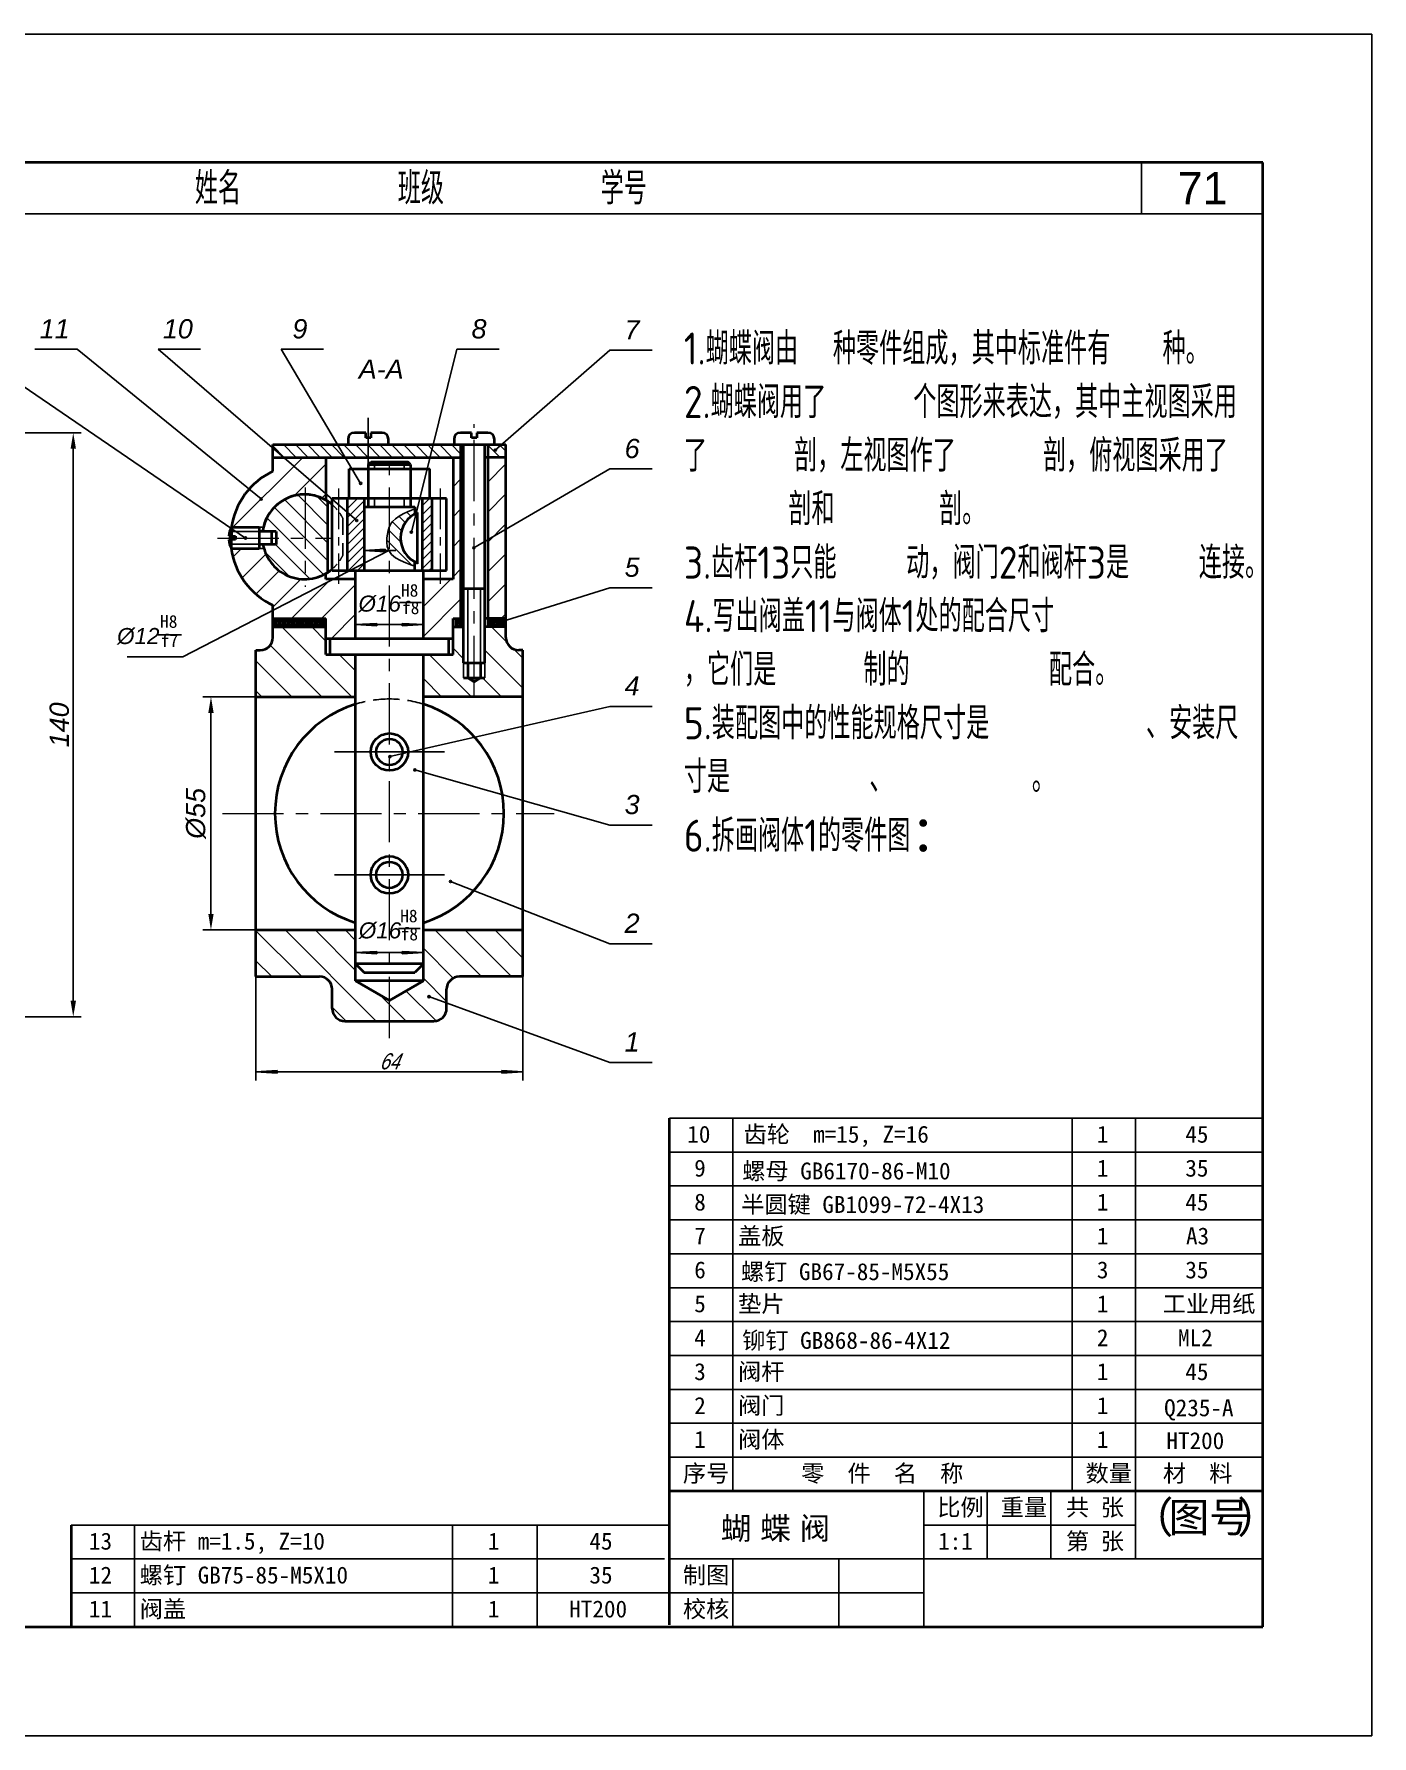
# Model space of a CAD drawing. Header units: millimetres. Extents: x 645 to 2308, y 762 to 2069.
# Drawn here: x 1245.4 to 1453.7, y 1136 to 1401 of the extents above; entities that cross this region are included whole.
import ezdxf
from ezdxf.enums import TextEntityAlignment as Align

# ---------------------------------------------------------------- set-up
doc = ezdxf.new("R2010")
doc.units = ezdxf.units.MM
doc.linetypes.add('CENTER', pattern=[50.8, 31.75, -6.35, 6.35, -6.35])
doc.linetypes.add('DASHED', pattern=[19.05, 12.7, -6.35])
for name, color, linetype, lineweight in [('04', 7, 'DASHED', 25), ('1', 7, 'Continuous', 40), ('点化线', 7, 'CENTER', 15), ('粗实线', 7, 'Continuous', 40)]:
    doc.layers.add(name, color=color, linetype=linetype, lineweight=lineweight)
for name, color, linetype in [('10', 56, 'Continuous'), ('2', 7, 'Continuous'), ('3', 8, 'Continuous'), ('8', 5, 'Continuous'), ('ST尺寸', 7, 'Continuous'), ('尺寸标注', 250, 'Continuous'), ('文字', 7, 'Continuous'), ('答案细实线', 7, 'Continuous'), ('细实线', 7, 'Continuous')]:
    doc.layers.add(name, color=color, linetype=linetype)
doc.styles.add('DIM', font='ariali.ttf')
doc.styles.add('style1', font='', dxfattribs={"width": 0.7, "oblique": 15, "height": 3.5})
doc.styles.add('汉字', font='gbenor.shx', dxfattribs={"bigfont": 'gbcbig.shx'})
doc.styles.get('style1').set_extended_font_data('FangSong_GB2312')
doc.dimstyles.new('ISO-25', dxfattribs={"dimtxt": 3, "dimasz": 2.5, "dimexe": 1.25, "dimexo": 0, "dimtad": 1, "dimdec": 0, "dimdsep": 46, "dimtxsty": '汉字', "dimcen": 2.5, "dimadec": 0, "dimazin": 0, "dimtfac": 1, "dimtdec": 0, "dimtmove": 0, "dimatfit": 3, "dimfxl": 0, "dimarcsym": 0})

# ---------------------------------------------------------------- blocks, each defined once
blk = doc.blocks.new('*D399')
at = {"layer": 'Defpoints', "color": 0, "transparency": 16777216}
for p in [(1184.38, 1338.89), (1176.62, 1247.94), (1251.5, 1247.94)]:
    blk.add_point(p, dxfattribs=at)
at = {"layer": '尺寸标注', "color": 0, "lineweight": -2, "transparency": 16777216}
for p, q in [((1184.38, 1338.89), (1252.75, 1338.89)), ((1251.5, 1336.39), (1251.5, 1250.44)), ((1176.62, 1247.94), (1252.75, 1247.94))]:
    blk.add_line(p, q, dxfattribs=at)
at = {"layer": '尺寸标注', "color": 0, "transparency": 16777216}
for points in [[(1251.08, 1336.39), (1251.92, 1336.39), (1251.5, 1338.89)], [(1251.08, 1250.44), (1251.92, 1250.44), (1251.5, 1247.94)]]:
    blk.add_solid(points, dxfattribs=at)
at = {"layer": '尺寸标注', "color": 0, "transparency": 16777216, "insert": (1249.34, 1293.41), "char_height": 3, "attachment_point": 5, "rotation": 90, "style": 'DIM'}
blk.add_mtext('140', dxfattribs=at)
blk = doc.blocks.new('*D401')
at = {"layer": 'Defpoints', "color": 0, "transparency": 16777216}
for p in [(1279.94, 1297.77), (1272.94, 1261.47), (1279.94, 1261.47)]:
    blk.add_point(p, dxfattribs=at)
at = {"layer": '尺寸标注', "color": 0, "lineweight": -2, "transparency": 16777216}
for p, q in [((1279.94, 1297.77), (1271.69, 1297.77)), ((1272.94, 1295.27), (1272.94, 1263.97)), ((1279.94, 1261.47), (1271.69, 1261.47))]:
    blk.add_line(p, q, dxfattribs=at)
at = {"layer": '尺寸标注', "color": 0, "transparency": 16777216}
for points in [[(1272.53, 1295.27), (1273.36, 1295.27), (1272.94, 1297.77)], [(1272.53, 1263.97), (1273.36, 1263.97), (1272.94, 1261.47)]]:
    blk.add_solid(points, dxfattribs=at)
at = {"layer": '尺寸标注', "color": 0, "transparency": 16777216, "insert": (1270.61, 1279.62), "char_height": 3, "attachment_point": 5, "rotation": 90, "style": 'DIM'}
blk.add_mtext('%%C55', dxfattribs=at)

msp = doc.modelspace()

# ---------------------------------------------------------------- linework, layer by layer
at = {"color": 7}
for p, q in [((1297.4333, 1341.2092), (1297.4333, 1333.938)), ((1292.1533, 1289.19), (1309.3133, 1289.19)), ((1292.1533, 1270.05), (1309.3133, 1270.05))]:
    msp.add_line(p, q, dxfattribs=at)
at = {"layer": '04', "color": 7, "ltscale": 0.2}
msp.add_line((1293.4962, 1325.5148), (1293.4962, 1319.8565, 4.1469), dxfattribs=at)
for centre, radius, start, end in [((1287.5333, 1322.6857), 6.6, 39.791316, 49.458398), ((1287.5333, 1322.6857), 6.6, 25.382224, 34.406585), ((1287.5333, 1322.6857), 6.6, 325.754451, 334.617776), ((1287.5333, 1322.6857), 6.6, 312.590855, 319.934836), ((1300.7333, 1279.62), 17.82, 90, 107.235285), ((1300.7333, 1279.62), 17.82, 72.764715, 90)]:
    msp.add_arc(centre, radius, start, end, dxfattribs=at)
at = {"layer": '1', "color": 7}
for p, q in [((1297.0373, 1338.888), (1295.2883, 1338.888)), ((1297.0373, 1338.096), (1297.0373, 1338.888)), ((1299.5783, 1338.888), (1297.8293, 1338.888, 4.1469)), ((1297.8293, 1338.888), (1297.8293, 1338.096)), ((1313.5373, 1338.888), (1311.7883, 1338.888)), ((1313.5373, 1338.096), (1313.5373, 1338.888)), ((1316.0783, 1338.888), (1314.3293, 1338.888, 4.1469)), ((1314.3293, 1338.888), (1314.3293, 1338.096)), ((1282.5833, 1332.9009), (1282.5833, 1337.04)), ((1282.5833, 1337.04), (1310.7983, 1337.04)), ((1294.2983, 1337.898), (1294.2983, 1337.04, 4.1469)), ((1297.8293, 1338.096), (1297.0373, 1338.096)), ((1300.5683, 1337.04), (1300.5683, 1337.898)), ((1310.7983, 1337.898), (1310.7983, 1337.04, 4.1469)), ((1310.7983, 1337.04), (1317.0683, 1337.04)), ((1311.8213, 1337.04), (1311.8213, 1308.66)), ((1312.1513, 1337.04), (1315.7153, 1337.04)), ((1312.2833, 1303.05), (1312.2833, 1337.04)), ((1314.3293, 1338.096), (1313.5373, 1338.096)), ((1315.5833, 1303.05), (1315.5833, 1337.04)), ((1316.0453, 1337.04), (1316.0453, 1308.66)), ((1317.0683, 1337.04), (1317.0683, 1337.898)), ((1317.0683, 1337.04), (1318.8833, 1337.04)), ((1318.8833, 1307.01), (1318.8833, 1337.04)), ((1282.5833, 1335.06), (1312.2833, 1335.06, 4.1469)), ((1290.8333, 1335.06), (1290.8333, 1328.4014)), ((1294.4633, 1333.278), (1307.0033, 1333.278, 4.1469)), ((1294.4633, 1328.658), (1294.4633, 1333.278)), ((1297.4333, 1333.938), (1297.8794, 1334.3841)), ((1297.4333, 1333.938), (1297.4333, 1327.338)), ((1297.4333, 1333.938), (1304.0333, 1333.938)), ((1297.8794, 1334.3841), (1303.5872, 1334.3841)), ((1304.0333, 1333.938), (1303.5872, 1334.3841)), ((1304.0333, 1333.938), (1304.0333, 1327.338)), ((1307.0033, 1328.658), (1307.0033, 1333.278)), ((1310.6333, 1335.06), (1310.6333, 1316.118)), ((1318.8833, 1335.06), (1315.5833, 1335.06)), ((1291.1633, 1317.1736), (1291.1633, 1328.1977, 4.1469)), ((1291.8233, 1317.438), (1291.8233, 1328.658)), ((1309.6433, 1328.658), (1291.8233, 1328.658)), ((1294.1333, 1328.658), (1294.1333, 1317.438)), ((1296.7733, 1328.658), (1296.7733, 1317.438)), ((1305.8573, 1322.52), (1305.8573, 1328.658)), ((1307.3333, 1328.658), (1307.3333, 1317.438)), ((1309.6433, 1317.438), (1309.6433, 1328.658)), ((1296.7733, 1327.338), (1304.6933, 1327.338)), ((1304.6933, 1327.338), (1304.6933, 1326.2532)), ((1305.1142, 1318.4751), (1305.1142, 1326.4507, 4.1469)), ((1275.7098, 1322.784), (1276.7751, 1322.784)), ((1276.1414, 1324.17), (1276.1414, 1322.784)), ((1276.1414, 1324.17), (1280.4375, 1324.17)), ((1276.7751, 1322.784), (1276.7751, 1322.256)), ((1280.4375, 1324.17), (1280.4375, 1320.87)), ((1283.0803, 1323.5378), (1280.4375, 1323.5378)), ((1282.3543, 1323.5378), (1282.3543, 1321.5022, 4.1469)), ((1283.0803, 1323.5378), (1283.0803, 1321.5022)), ((1305.8573, 1317.438), (1305.8573, 1322.52)), ((1276.7751, 1322.256), (1275.7098, 1322.256)), ((1276.1414, 1320.87), (1276.1414, 1322.256)), ((1276.1414, 1320.87), (1280.4375, 1320.87)), ((1283.0824, 1321.5022), (1280.4375, 1321.5022)), ((1291.8233, 1317.438), (1309.6433, 1317.438, 4.1469)), ((1295.4533, 1306.878), (1295.4533, 1317.438)), ((1304.6933, 1317.438), (1304.6933, 1318.7867)), ((1306.0133, 1306.878), (1306.0133, 1317.438)), ((1290.8333, 1316.118), (1290.8333, 1316.9699)), ((1295.4533, 1316.118), (1290.8333, 1316.118)), ((1310.6333, 1316.118), (1306.0133, 1316.118)), ((1315.5833, 1314.6), (1312.2833, 1314.6)), ((1282.5833, 1307.01), (1282.5833, 1312.0299)), ((1282.5833, 1309.98), (1290.8333, 1309.98)), ((1290.3744, 1309.98), (1290.3744, 1308.66)), ((1290.8333, 1304.37), (1290.8333, 1309.98)), ((1310.6333, 1304.37), (1310.6333, 1309.98)), ((1310.6333, 1309.98), (1312.2833, 1309.98)), ((1311.0922, 1309.98), (1311.0922, 1308.66)), ((1318.8833, 1309.98), (1315.5833, 1309.98)), ((1282.5833, 1308.66), (1290.8333, 1308.66)), ((1290.8333, 1306.878), (1310.6333, 1306.878)), ((1291.4933, 1304.37), (1291.4933, 1306.878)), ((1309.9733, 1304.37), (1309.9733, 1306.878)), ((1310.6333, 1308.66), (1312.2833, 1308.66)), ((1318.8833, 1308.66), (1315.5833, 1308.66)), ((1279.9433, 1254.21), (1279.9433, 1305.03, 4.1469)), ((1279.9433, 1305.03), (1280.6033, 1305.03)), ((1290.8333, 1304.37), (1310.6333, 1304.37, 4.1469)), ((1295.4533, 1253.55), (1295.4533, 1304.37)), ((1306.0133, 1253.55), (1306.0133, 1304.37)), ((1321.5233, 1305.03), (1320.8633, 1305.03, 4.1469)), ((1321.5233, 1254.21), (1321.5233, 1305.03)), ((1312.2833, 1303.05), (1315.5833, 1303.05)), ((1312.9472, 1303.05), (1312.9472, 1300.74)), ((1314.9194, 1303.05), (1314.9194, 1300.74)), ((1312.2833, 1300.74), (1315.5833, 1300.74)), ((1312.9472, 1300.74), (1313.937, 1300.0901)), ((1314.9194, 1300.74), (1313.9335, 1300.0923)), ((1279.9433, 1297.77), (1295.4533, 1297.77)), ((1321.5233, 1297.77), (1306.0133, 1297.77)), ((1279.9433, 1261.47), (1295.4533, 1261.47)), ((1306.0133, 1261.47), (1321.5233, 1261.47)), ((1295.4533, 1256.19), (1296.7733, 1254.87)), ((1306.0133, 1256.19), (1295.4533, 1256.19)), ((1306.0133, 1256.19), (1304.6933, 1254.87)), ((1279.9433, 1254.21), (1289.8433, 1254.21)), ((1306.0133, 1253.55), (1295.4533, 1253.55, 4.1469)), ((1295.4533, 1253.55), (1300.7333, 1250.5016)), ((1296.7733, 1254.87), (1304.6933, 1254.87)), ((1300.7333, 1250.5016), (1306.0133, 1253.55)), ((1321.5233, 1254.21), (1311.6233, 1254.21, 4.1469)), ((1291.8233, 1249.26), (1291.8233, 1252.23)), ((1309.6433, 1249.26), (1309.6433, 1252.23)), ((1293.8033, 1247.28), (1307.6633, 1247.28, 4.1469)), ((1344.3274, 1153.2816), (1344.3274, 1232.1752)), ((1436.7274, 1174.0952), (1344.3274, 1174.0952)), ((1251.1567, 1168.8179), (1251.1567, 1152.9752)), ((1146.3274, 1152.9752), (1436.7274, 1152.9752))]:
    msp.add_line(p, q, dxfattribs=at)
for centre, radius in [((1300.7333, 1289.19), 2.904), ((1300.7333, 1289.19), 2.046), ((1300.7333, 1270.05), 2.904), ((1300.7333, 1270.05), 2.046)]:
    msp.add_circle(centre, radius, dxfattribs=at)
for centre, radius, start, end in [((1295.2883, 1337.898), 0.99, 90, 180), ((1299.5783, 1337.898), 0.99, 0, 90), ((1311.7883, 1337.898), 0.99, 90, 180), ((1316.0783, 1337.898), 0.99, 0, 90), ((1287.5333, 1322.4654), 11.55, 115.376934, 171.895654), ((1287.5333, 1322.6857), 6.6, 49.458398, 172.58173), ((1287.5333, 1322.6857), 6.6, 56.915767, 167.003092), ((1287.5333, 1322.6857), 6.6, 49.458398, 56.915767), ((1306.7014, 1322.52), 4.2391, 111.989188, 248.010812), ((1278.9993, 1322.52), 3.3, 150, 175.411434), ((1278.9993, 1322.52), 3.3, 184.588566, 210), ((1287.5333, 1322.4654), 11.55, 187.371239, 244.623066), ((1287.5333, 1322.6857), 6.6, 190.329854, 310.541602), ((1280.6033, 1307.01), 1.98, 270, 0), ((1320.8633, 1307.01), 1.98, 180, 270), ((1300.7333, 1279.62), 17.82, 107.235285, 252.764715), ((1300.7333, 1279.62), 17.82, 287.235285, 72.764715), ((1289.8433, 1252.23), 1.98, 0, 90), ((1311.6233, 1252.23), 1.98, 90, 180), ((1293.8033, 1249.26), 1.98, 180, 270), ((1307.6633, 1249.26), 1.98, 270, 0)]:
    msp.add_arc(centre, radius, start, end, dxfattribs=at)
at = {"layer": '2', "color": 7}
for p, q in [((1298.4233, 1334.3841), (1298.4233, 1333.278)), ((1303.0433, 1334.3841), (1303.0433, 1333.278)), ((1298.4233, 1328.658), (1298.4233, 1327.338)), ((1303.0433, 1328.658), (1303.0433, 1327.338)), ((1301.2308, 1325.0967), (1300.9093, 1324.6573)), ((1301.6715, 1325.5095), (1301.2308, 1325.0967)), ((1302.2419, 1325.9003), (1301.6715, 1325.5095)), ((1302.8928, 1326.2618), (1302.2419, 1325.9003)), ((1303.5608, 1326.5837), (1302.8928, 1326.2618)), ((1304.1822, 1326.8554), (1303.5608, 1326.5837)), ((1304.6933, 1327.0666), (1304.1822, 1326.8554)), ((1275.8513, 1323.51), (1280.4375, 1323.51)), ((1281.1024, 1324.17), (1280.4375, 1324.17)), ((1300.3283, 1322.4802), (1300.3075, 1321.8289)), ((1300.3336, 1322.52), (1300.3283, 1322.4802)), ((1300.411, 1323.0997), (1300.3336, 1322.52)), ((1300.5244, 1323.6666), (1300.411, 1323.0997)), ((1300.6822, 1324.1832), (1300.5244, 1323.6666)), ((1300.7333, 1324.2899), (1300.6822, 1324.1832)), ((1300.9093, 1324.6573), (1300.7333, 1324.2899)), ((1275.8513, 1321.53), (1280.4375, 1321.53)), ((1280.4375, 1320.87), (1281.188, 1320.87)), ((1300.3075, 1321.8289), (1300.391, 1321.1723)), ((1300.391, 1321.1723), (1300.6215, 1320.5366)), ((1300.6215, 1320.5366), (1300.7333, 1320.3799)), ((1300.7333, 1320.3799), (1301.0413, 1319.9484)), ((1301.0413, 1319.9484), (1301.6708, 1319.4296)), ((1301.6708, 1319.4296), (1302.4414, 1318.9848)), ((1302.4414, 1318.9848), (1303.2625, 1318.614)), ((1303.2625, 1318.614), (1304.0434, 1318.3173)), ((1304.0434, 1318.3173), (1304.6933, 1318.0947)), ((1312.9472, 1314.6), (1312.9472, 1303.05)), ((1314.9194, 1314.6), (1314.9194, 1303.05)), ((1312.2833, 1300.74), (1312.2833, 1303.05)), ((1315.5833, 1300.74), (1315.5833, 1303.05))]:
    msp.add_line(p, q, dxfattribs=at)
at = {"layer": '3', "color": 7}
for p, q in [((1436.7274, 1232.1752), (1344.3274, 1232.1752)), ((1354.2274, 1174.0952), (1354.2274, 1232.1752)), ((1407.0274, 1174.0952), (1407.0274, 1232.1752)), ((1416.9274, 1163.5352), (1416.9274, 1232.1752)), ((1436.7274, 1226.8952), (1344.3274, 1226.8952)), ((1436.7274, 1221.6152), (1344.3274, 1221.6152)), ((1436.7274, 1216.3352), (1344.3274, 1216.3352)), ((1436.7274, 1211.0552), (1344.3274, 1211.0552)), ((1436.7274, 1205.7752), (1344.3274, 1205.7752)), ((1436.7274, 1200.4952), (1344.3274, 1200.4952)), ((1436.7274, 1195.2152), (1344.3274, 1195.2152)), ((1436.7274, 1189.9352), (1344.3274, 1189.9352)), ((1436.7274, 1184.6552), (1344.3274, 1184.6552)), ((1436.7274, 1179.3752), (1344.3274, 1179.3752)), ((1383.9274, 1152.9752), (1383.9274, 1174.0952)), ((1393.8274, 1174.0952), (1393.8274, 1163.5352)), ((1403.7274, 1163.5352), (1403.7274, 1174.0952, 0.66)), ((1344.3274, 1168.8179), (1251.1567, 1168.8179, 0.66)), ((1261.0567, 1168.8179), (1261.0567, 1152.9752)), ((1310.5567, 1168.8179), (1310.5567, 1152.9752)), ((1323.7567, 1168.8179), (1323.7567, 1152.9752)), ((1416.9274, 1168.8152), (1383.9274, 1168.8152)), ((1343.5567, 1163.5379), (1251.1567, 1163.5379)), ((1436.7274, 1163.5352), (1344.3274, 1163.5352, 0.66)), ((1354.2274, 1152.9752), (1354.2274, 1163.5352)), ((1370.7274, 1152.9752), (1370.7274, 1163.5352)), ((1251.1567, 1158.2552), (1383.9274, 1158.2552))]:
    msp.add_line(p, q, dxfattribs=at)
at = {"layer": '8', "color": 7}
for p, q in [((1235.264, 1351.8859), (1278.3217, 1322.5022)), ((1245.5226, 1351.8859), (1252.1226, 1351.8859)), ((1252.1226, 1351.8859), (1280.7528, 1328.5797)), ((1264.7066, 1351.8859), (1271.3066, 1351.8859)), ((1264.7066, 1351.8859), (1295.6428, 1325.2371)), ((1283.8906, 1351.8859), (1290.4906, 1351.8859)), ((1283.8906, 1351.8859), (1296.2506, 1331.0108)), ((1311.2133, 1351.8859), (1304.1514, 1323.4138)), ((1311.2133, 1351.8859), (1317.8133, 1351.8859)), ((1335.048, 1351.7312), (1317.2182, 1336.1767)), ((1335.048, 1351.7312), (1341.648, 1351.7312)), ((1282.5833, 1336.8389), (1284.3622, 1335.06)), ((1284.249, 1337.04), (1286.229, 1335.06)), ((1286.1157, 1337.04), (1288.0957, 1335.06)), ((1287.9825, 1337.04), (1289.9625, 1335.06)), ((1289.8492, 1337.04), (1291.8292, 1335.06)), ((1291.716, 1337.04), (1293.696, 1335.06)), ((1293.5828, 1337.04), (1295.5628, 1335.06)), ((1295.4495, 1337.04), (1297.4295, 1335.06)), ((1297.3163, 1337.04), (1299.2963, 1335.06)), ((1299.1831, 1337.04), (1301.1631, 1335.06)), ((1301.0498, 1337.04), (1303.0298, 1335.06)), ((1302.9166, 1337.04), (1304.8966, 1335.06)), ((1304.7833, 1337.04), (1306.7633, 1335.06)), ((1306.6501, 1337.04), (1307.356, 1336.3341)), ((1307.356, 1336.3341), (1308.6301, 1335.06)), ((1308.5169, 1337.04), (1310.4969, 1335.06)), ((1310.3836, 1337.04), (1311.8213, 1335.6023)), ((1317.9639, 1335.06), (1316.0453, 1336.9786)), ((1318.0171, 1336.8736), (1318.8833, 1336.0074)), ((1276.3348, 1324.17), (1287.2248, 1335.06)), ((1285.9161, 1329.0845), (1290.8333, 1334.0016)), ((1335.048, 1333.2512), (1313.8755, 1320.9828)), ((1316.0972, 1335.06), (1316.0453, 1335.1118)), ((1318.8833, 1334.0502), (1316.0453, 1331.2122)), ((1335.048, 1333.2512), (1341.648, 1333.2512)), ((1310.6333, 1330.4671), (1311.8213, 1331.6551)), ((1291.1633, 1321.7252), (1284.3961, 1328.4924)), ((1291.1633, 1324.5254), (1286.4865, 1329.2021)), ((1291.1633, 1327.3255), (1289.5043, 1328.9845)), ((1290.2149, 1328.7163), (1290.8333, 1329.3347)), ((1294.1333, 1327.0344), (1295.7568, 1328.658)), ((1294.1333, 1328.4345), (1294.3568, 1328.658)), ((1294.1333, 1325.6344), (1296.7733, 1328.2744)), ((1305.8573, 1327.5579), (1306.9574, 1328.658)), ((1318.8833, 1329.3833), (1316.0453, 1326.5453)), ((1281.6371, 1325.6512), (1290.4988, 1316.7894)), ((1291.1633, 1318.9251), (1282.8016, 1327.2868)), ((1294.1333, 1324.2343), (1296.7733, 1326.8743)), ((1294.1333, 1322.8342), (1296.7733, 1325.4742)), ((1301.1907, 1325.042), (1302.6087, 1323.6241)), ((1302.2166, 1325.883), (1303.196, 1324.9036)), ((1303.4405, 1326.5257), (1304.0996, 1325.8667)), ((1305.8573, 1326.1578), (1307.3333, 1327.6338)), ((1305.8573, 1324.7577), (1307.3333, 1326.2337)), ((1310.6333, 1325.8002), (1311.8213, 1326.9882)), ((1294.1333, 1321.4342), (1296.7733, 1324.0742)), ((1294.1333, 1320.0341), (1296.7733, 1322.6741)), ((1300.5653, 1323.8007), (1302.5156, 1321.8504)), ((1305.8573, 1323.3577), (1307.3333, 1324.8337)), ((1305.8573, 1321.9576), (1307.3333, 1323.4336)), ((1318.8833, 1324.7164), (1316.0453, 1321.8784)), ((1300.6215, 1320.5366), (1268.5387, 1304.0183)), ((1276.3624, 1319.5307), (1277.7017, 1320.87)), ((1277.7789, 1316.2804), (1281.5026, 1320.0041)), ((1281.3743, 1320.3137), (1285.1613, 1316.5266)), ((1288.3515, 1316.1366), (1282.9859, 1321.5022)), ((1294.1333, 1318.634), (1296.7733, 1321.274)), ((1294.3373, 1317.438), (1296.7733, 1319.8739)), ((1296.7733, 1317.438), (1296.7733, 1321.8663)), ((1300.0733, 1320.7443), (1296.7733, 1320.5463)), ((1296.7733, 1320.5463), (1301.7233, 1320.5463)), ((1296.7733, 1320.5463), (1300.0733, 1320.3483)), ((1300.0733, 1320.3483), (1300.0733, 1320.7443)), ((1300.3187, 1322.1805), (1304.2541, 1318.2451)), ((1305.8573, 1320.5575), (1307.3333, 1322.0335)), ((1305.8573, 1319.1574), (1307.3333, 1320.6334)), ((1310.6333, 1321.1333), (1311.8213, 1322.3213)), ((1318.8833, 1320.0495), (1316.0453, 1317.2115)), ((1279.9335, 1313.768), (1283.5721, 1317.4066)), ((1295.7374, 1317.438), (1296.7733, 1318.4739)), ((1305.8573, 1317.7574), (1307.3333, 1319.2334)), ((1306.938, 1317.438), (1307.3333, 1317.8333)), ((1310.6333, 1316.4664), (1311.8213, 1317.6544)), ((1282.5833, 1311.7509), (1286.9444, 1316.112)), ((1285.4793, 1309.98), (1291.6173, 1316.118)), ((1290.1462, 1309.98), (1295.4533, 1315.2871)), ((1306.0133, 1311.8464), (1310.2849, 1316.118)), ((1318.8833, 1315.3826), (1316.0453, 1312.5446)), ((1335.048, 1314.7712), (1318.1298, 1309.4354)), ((1335.048, 1314.7712), (1341.648, 1314.7712)), ((1302.2873, 1312.4468), (1305.7285, 1312.4468)), ((1306.0133, 1307.1795), (1311.8213, 1312.9875)), ((1282.9011, 1309.98), (1282.5833, 1309.6622)), ((1283.1811, 1309.98), (1282.5833, 1309.3822)), ((1283.4611, 1309.98), (1282.5833, 1309.1022)), ((1283.7411, 1309.98), (1282.5833, 1308.8222)), ((1283.633, 1308.66), (1282.5833, 1309.7096)), ((1283.3529, 1308.66), (1282.5833, 1309.4296)), ((1283.0729, 1308.66), (1282.5833, 1309.1496)), ((1283.913, 1308.66), (1282.593, 1309.98)), ((1284.0211, 1309.98), (1282.7011, 1308.66)), ((1284.193, 1308.66), (1282.873, 1309.98)), ((1284.3011, 1309.98), (1282.9811, 1308.66)), ((1284.473, 1308.66), (1283.153, 1309.98)), ((1284.5811, 1309.98), (1283.2611, 1308.66)), ((1284.753, 1308.66), (1283.433, 1309.98)), ((1284.8612, 1309.98), (1283.5412, 1308.66)), ((1285.033, 1308.66), (1283.713, 1309.98)), ((1285.1412, 1309.98), (1283.8212, 1308.66)), ((1285.313, 1308.66), (1283.993, 1309.98)), ((1285.4212, 1309.98), (1284.1012, 1308.66)), ((1285.5931, 1308.66), (1284.2731, 1309.98)), ((1285.7012, 1309.98), (1284.3812, 1308.66)), ((1285.8731, 1308.66), (1284.5531, 1309.98)), ((1285.9812, 1309.98), (1284.6612, 1308.66)), ((1286.1531, 1308.66), (1284.8331, 1309.98)), ((1286.2612, 1309.98), (1284.9412, 1308.66)), ((1286.4331, 1308.66), (1285.1131, 1309.98)), ((1286.5412, 1309.98), (1285.2212, 1308.66)), ((1286.7131, 1308.66), (1285.3931, 1309.98)), ((1286.8213, 1309.98), (1285.5013, 1308.66)), ((1286.9931, 1308.66), (1285.6731, 1309.98)), ((1287.1013, 1309.98), (1285.7813, 1308.66)), ((1287.2731, 1308.66), (1285.9531, 1309.98)), ((1287.3813, 1309.98), (1286.0613, 1308.66)), ((1287.5532, 1308.66), (1286.2332, 1309.98)), ((1287.6613, 1309.98), (1286.3413, 1308.66)), ((1287.8332, 1308.66), (1286.5132, 1309.98)), ((1287.9413, 1309.98), (1286.6213, 1308.66)), ((1288.1132, 1308.66), (1286.7932, 1309.98)), ((1288.2213, 1309.98), (1286.9013, 1308.66)), ((1288.3932, 1308.66), (1287.0732, 1309.98)), ((1288.5013, 1309.98), (1287.1813, 1308.66)), ((1288.6732, 1308.66), (1287.3532, 1309.98)), ((1288.7814, 1309.98), (1287.4614, 1308.66)), ((1288.9532, 1308.66), (1287.6332, 1309.98)), ((1289.0614, 1309.98), (1287.7414, 1308.66)), ((1289.2332, 1308.66), (1287.9132, 1309.98)), ((1289.3414, 1309.98), (1288.0214, 1308.66)), ((1289.5133, 1308.66), (1288.1933, 1309.98)), ((1289.6214, 1309.98), (1288.3014, 1308.66)), ((1289.7933, 1308.66), (1288.4733, 1309.98)), ((1289.9014, 1309.98), (1288.5814, 1308.66)), ((1290.0733, 1308.66), (1288.7533, 1309.98)), ((1290.1814, 1309.98), (1288.8614, 1308.66)), ((1290.3533, 1308.66), (1289.0333, 1309.98)), ((1289.1414, 1308.66), (1290.3744, 1309.893)), ((1289.3133, 1309.98), (1290.3744, 1308.9189)), ((1289.4215, 1308.66), (1290.3744, 1309.613)), ((1289.5933, 1309.98), (1290.3744, 1309.1989)), ((1289.7015, 1308.66), (1290.3744, 1309.333)), ((1289.8733, 1309.98), (1290.3744, 1309.4789)), ((1290.1534, 1309.98), (1290.3744, 1309.7589)), ((1291.7111, 1306.878), (1295.4533, 1310.6202)), ((1295.4533, 1308.7034), (1295.4533, 1310.3349)), ((1298.7533, 1309.2129), (1295.4533, 1309.0149)), ((1298.7533, 1308.8169), (1298.7533, 1309.2129)), ((1306.0133, 1309.0149), (1302.7133, 1309.2129)), ((1302.7133, 1309.2129), (1302.7133, 1308.8169)), ((1306.0133, 1308.7034), (1306.0133, 1310.3349)), ((1311.1825, 1309.98), (1311.0922, 1309.8896)), ((1311.4625, 1309.98), (1311.0922, 1309.6096)), ((1311.7425, 1309.98), (1311.0922, 1309.3296)), ((1311.8213, 1309.7787), (1311.0922, 1309.0496)), ((1311.8213, 1309.0331), (1311.0922, 1309.7622)), ((1311.8213, 1309.4987), (1311.0922, 1308.7696)), ((1311.8213, 1308.7531), (1311.0922, 1309.4822)), ((1311.6344, 1308.66), (1311.0922, 1309.2022)), ((1311.1544, 1309.98), (1311.8213, 1309.3131)), ((1311.2626, 1308.66), (1311.8213, 1309.2187)), ((1311.4344, 1309.98), (1311.8213, 1309.5931)), ((1311.7145, 1309.98), (1311.8213, 1309.8731)), ((1316.2228, 1309.98), (1316.0453, 1309.8025)), ((1316.5028, 1309.98), (1316.0453, 1309.5225)), ((1316.7828, 1309.98), (1316.0453, 1309.2425)), ((1317.0628, 1309.98), (1316.0453, 1308.9625)), ((1317.3428, 1309.98), (1316.0453, 1308.6825)), ((1317.2347, 1308.66), (1316.0453, 1309.8494)), ((1316.9547, 1308.66), (1316.0453, 1309.5693)), ((1316.6746, 1308.66), (1316.0453, 1309.2893)), ((1317.5147, 1308.66), (1316.1947, 1309.98)), ((1317.6228, 1309.98), (1316.3028, 1308.66)), ((1317.7947, 1308.66), (1316.4747, 1309.98)), ((1317.9028, 1309.98), (1316.5828, 1308.66)), ((1318.0747, 1308.66), (1316.7547, 1309.98)), ((1318.1829, 1309.98), (1316.8629, 1308.66)), ((1318.3547, 1308.66), (1317.0347, 1309.98)), ((1317.9749, 1309.492), (1317.1429, 1308.66)), ((1318.6347, 1308.66), (1317.3147, 1309.98)), ((1318.2298, 1309.4669), (1317.4229, 1308.66)), ((1318.018, 1309.5567), (1317.5948, 1309.98)), ((1318.6388, 1309.5959), (1317.7029, 1308.66)), ((1318.35, 1309.5048), (1317.8748, 1309.98)), ((1318.0732, 1309.5904), (1317.9749, 1309.492)), ((1318.8833, 1309.5604), (1317.9829, 1308.66)), ((1318.1371, 1309.4377), (1318.018, 1309.5567)), ((1318.4629, 1309.98), (1318.0732, 1309.5904)), ((1318.2512, 1309.3236), (1318.1371, 1309.4377)), ((1318.1476, 1309.98), (1318.8833, 1310.7157)), ((1318.8833, 1309.2515), (1318.1548, 1309.98)), ((1318.2756, 1309.5127), (1318.2298, 1309.4669)), ((1318.8833, 1308.6914), (1318.2512, 1309.3236)), ((1318.8833, 1309.2804), (1318.2629, 1308.66)), ((1318.7429, 1309.98), (1318.2756, 1309.5127)), ((1318.8833, 1308.9715), (1318.35, 1309.5048)), ((1318.8833, 1309.5315), (1318.4348, 1309.98)), ((1318.8833, 1309.8404), (1318.6388, 1309.5959)), ((1318.8833, 1309.8115), (1318.7148, 1309.98)), ((1264.7147, 1307.4154), (1268.3664, 1307.4154)), ((1282.7929, 1308.66), (1282.5833, 1308.8696)), ((1283.9711, 1308.66), (1294.8611, 1297.77)), ((1288.638, 1308.66), (1290.8333, 1306.4647)), ((1289.9815, 1308.66), (1290.3744, 1309.0529)), ((1290.2615, 1308.66), (1290.3744, 1308.7729)), ((1295.4533, 1309.0149), (1306.0133, 1309.0149)), ((1295.4533, 1309.0149), (1298.7533, 1308.8169)), ((1302.7133, 1308.8169), (1306.0133, 1309.0149)), ((1311.3544, 1308.66), (1311.0922, 1308.9222)), ((1311.5426, 1308.66), (1311.8213, 1308.9387)), ((1316.3946, 1308.66), (1316.0453, 1309.0093)), ((1316.1146, 1308.66), (1316.0453, 1308.7293)), ((1316.6394, 1308.66), (1319.025, 1306.2743)), ((1318.8833, 1309.0003), (1318.5429, 1308.66)), ((1318.8833, 1308.7203), (1318.823, 1308.66)), ((1268.5387, 1304.0183), (1259.8944, 1304.0183)), ((1282.1678, 1305.7964), (1290.1942, 1297.77)), ((1292.928, 1304.37), (1295.4533, 1301.8447)), ((1306.9287, 1304.37), (1313.5287, 1297.77)), ((1310.6333, 1305.3323), (1312.2833, 1303.6823)), ((1321.5233, 1299.1092), (1315.5833, 1305.0492)), ((1320.1277, 1305.1717), (1321.5233, 1303.7761)), ((1279.9433, 1303.3539), (1285.5272, 1297.77)), ((1279.9433, 1298.687), (1280.8603, 1297.77)), ((1306.0133, 1300.6185), (1308.8618, 1297.77)), ((1315.2256, 1300.74), (1318.1956, 1297.77)), ((1335.048, 1296.2912), (1300.8088, 1288.4677)), ((1335.048, 1296.2912), (1341.648, 1296.2912)), ((1335.048, 1277.8112), (1304.688, 1286.3912)), ((1335.048, 1277.8112), (1341.648, 1277.8112)), ((1335.048, 1259.3312), (1310.229, 1269.0195)), ((1284.492, 1261.47), (1298.682, 1247.28)), ((1289.1589, 1261.47), (1295.4533, 1255.1756)), ((1293.8258, 1261.47), (1295.4533, 1259.8425)), ((1302.1326, 1261.6791), (1305.5007, 1261.6791)), ((1307.8265, 1261.47), (1315.0865, 1254.21)), ((1312.4934, 1261.47), (1319.7534, 1254.21)), ((1317.1603, 1261.47), (1321.5233, 1257.107)), ((1279.9433, 1261.3518), (1287.0851, 1254.21)), ((1335.048, 1259.3312), (1341.648, 1259.3312)), ((1279.9433, 1256.6849), (1282.4182, 1254.21)), ((1295.4533, 1258.2506), (1295.4533, 1256.6255)), ((1298.7533, 1258.1435), (1295.4533, 1257.9455)), ((1295.4533, 1257.9455), (1306.0133, 1257.9455)), ((1295.4533, 1257.9455), (1298.7533, 1257.7475)), ((1298.7533, 1257.7475), (1298.7533, 1258.1435)), ((1306.0133, 1257.9455), (1302.7133, 1258.1435)), ((1302.7133, 1258.1435), (1302.7133, 1257.7475)), ((1302.7133, 1257.7475), (1306.0133, 1257.9455)), ((1306.0133, 1258.6163), (1310.6663, 1253.9633)), ((1306.0133, 1258.2506), (1306.0133, 1256.6255)), ((1279.9433, 1254.21), (1279.9433, 1238.0482)), ((1306.0133, 1253.9494), (1309.6433, 1250.3194)), ((1321.5233, 1254.21), (1321.5233, 1238.0482)), ((1299.2995, 1251.3294), (1303.3489, 1247.28)), ((1303.3078, 1251.988), (1307.9889, 1247.3069)), ((1335.048, 1240.8512), (1306.8863, 1251.0906)), ((1291.8336, 1249.4615), (1294.0048, 1247.2903)), ((1335.048, 1240.8512), (1341.648, 1240.8512)), ((1283.2433, 1239.5662), (1279.9433, 1239.3682)), ((1279.9433, 1239.3682), (1321.5233, 1239.3682)), ((1279.9433, 1239.3682), (1283.2433, 1239.1702)), ((1283.2433, 1239.1702), (1283.2433, 1239.5662)), ((1321.5233, 1239.3682), (1318.2233, 1239.5662)), ((1318.2233, 1239.5662), (1318.2233, 1239.1702)), ((1318.2233, 1239.1702), (1321.5233, 1239.3682))]:
    msp.add_line(p, q, dxfattribs=at)
for centre in [(1317.2182, 1336.1767), (1296.2506, 1331.0108), (1280.7528, 1328.5797), (1295.6428, 1325.2371), (1278.3217, 1322.5022), (1304.1514, 1323.4138), (1313.8755, 1320.9828), (1318.1298, 1309.4354), (1300.8088, 1288.4677), (1304.688, 1286.3912), (1310.229, 1269.0195), (1306.8863, 1251.0906)]:
    msp.add_circle(centre, 0.165, dxfattribs=at)
at = {"layer": '点化线', "color": 7, "ltscale": 0.3}
for p, q in [((1313.9335, 1297.77), (1313.9335, 1340.2241)), ((1300.7333, 1244.64), (1300.7333, 1334.8479)), ((1287.5862, 1330.3569), (1287.5862, 1314.8829)), ((1273.9752, 1322.5022), (1291.8233, 1322.5022)), ((1274.7363, 1279.62), (1326.4016, 1279.62))]:
    msp.add_line(p, q, dxfattribs=at)
at = {"layer": '点化线', "color": 7, "ltscale": 0.2}
for p, q in [((1292.8133, 1330.2349), (1292.8133, 1315.384)), ((1308.6533, 1330.2349), (1308.6533, 1315.384))]:
    msp.add_line(p, q, dxfattribs=at)
at = {"layer": '答案细实线', "color": 7}
for p, q in [((1453.7274, 1400.9752), (1081.7274, 1400.9752)), ((1453.7274, 1135.9752), (1453.7274, 1400.9752)), ((1111.7274, 1372.9752), (1436.7274, 1372.9752)), ((1081.7274, 1135.9752), (1453.7274, 1135.9752))]:
    msp.add_line(p, q, dxfattribs=at)
at = {"layer": '粗实线', "color": 7}
for p, q in [((1436.7274, 1380.9752), (1111.7274, 1380.9752)), ((1436.7274, 1152.9752), (1436.7274, 1380.9752)), ((1111.7274, 1152.9752), (1436.7274, 1152.9752))]:
    msp.add_line(p, q, dxfattribs=at)
at = {"layer": '细实线', "color": 7}
msp.add_line((1417.8455, 1380.9752), (1417.8455, 1372.9752), dxfattribs=at)

# ---------------------------------------------------------------- texts
at = {"layer": '10', "color": 7, "style": 'style1', "width": 1.003}
for s, p in [('H8', (1302.5324, 1312.7721)), ('f8', (1302.6923, 1310.0525)), ('H8', (1265.0197, 1307.9264)), ('f7', (1265.1323, 1304.9222)), ('H8', (1302.407, 1262.0763)), ('f8', (1302.4865, 1259.2553))]:
    msp.add_text(s, height=1.98, dxfattribs=at).set_placement(p, align=Align.BOTTOM_LEFT)
at = {"layer": '10', "color": 7, "style": 'DIM', "oblique": 15, "width": 0.8}
msp.add_text('64', height=2.5, dxfattribs=at).set_placement((1299.2502, 1239.0203), align=Align.BOTTOM_LEFT)
at = {"layer": '10', "color": 7, "char_height": 2.5, "attachment_point": 7, "style": 'DIM'}
for s, insert in [('%%c16', (1295.9162, 1310.9449)), ('%%c12', (1258.328, 1305.8957)), ('%%c16', (1295.9678, 1260.0629))]:
    msp.add_mtext(s, dxfattribs=dict(at, insert=insert))
at = {"layer": '8', "color": 7, "style": 'DIM'}
for s, height, p in [('11', 3, (1246.2707, 1352.6779)), ('10', 3, (1265.4547, 1352.6779)), ('9', 3, (1285.6287, 1352.6779)), ('8', 3, (1313.5233, 1352.6779)), ('7', 3, (1337.358, 1352.5232)), ('A-A', 3, (1295.9543, 1346.3967)), ('6', 3, (1337.358, 1334.0432)), ('5', 3, (1337.358, 1315.5632)), ('4', 3, (1337.358, 1297.0832)), ('3', 3, (1337.358, 1278.6032)), ('2', 3, (1337.358, 1260.1232)), ('1', 3, (1337.358, 1241.6432)), ('蝴 蝶 阀', 3.5, (1352.327, 1165.5152))]:
    msp.add_text(s, height=height, dxfattribs=at).set_placement(p, align=Align.BOTTOM_LEFT)
at = {"layer": '8', "color": 7, "style": 'style1', "width": 1.003}
for s, height, p in [('10', 2.64, (1347.1118, 1227.5552)), ('齿轮  m=15, Z=16', 2.64, (1355.8836, 1227.5553)), ('1', 2.64, (1410.8946, 1227.5552)), ('45', 2.64, (1424.6618, 1227.5552)), ('9', 2.64, (1348.1946, 1222.2752)), ('螺母 GB6170-86-M10', 2.64, (1355.673, 1221.835)), ('1', 2.64, (1410.8946, 1222.2752)), ('35', 2.64, (1424.6618, 1222.2752)), ('8', 2.64, (1348.1946, 1216.9952)), ('半圆键 GB1099-72-4X13', 2.64, (1355.5098, 1216.6185)), ('1', 2.64, (1410.8946, 1216.9952)), ('45', 2.64, (1424.6618, 1216.9952)), ('7', 2.64, (1348.1946, 1211.7152)), ('盖板', 2.64, (1355.0194, 1211.7152)), ('1', 2.64, (1410.8946, 1211.7152)), ('A3', 2.64, (1424.77, 1211.7152)), ('6', 2.64, (1348.1946, 1206.4352)), ('螺钉 GB67-85-M5X55', 2.64, (1355.4751, 1206.1589)), ('3', 2.64, (1410.8946, 1206.4352)), ('35', 2.64, (1424.6618, 1206.4352)), ('5', 2.64, (1348.1946, 1201.1552)), ('垫片', 2.64, (1355.0194, 1201.1552)), ('1', 2.64, (1410.8946, 1201.1552)), ('工业用纸', 2.64, (1421.1408, 1201.1552)), ('4', 2.64, (1348.1946, 1195.8752)), ('铆钉 GB868-86-4X12', 2.64, (1355.6515, 1195.4598)), ('2', 2.64, (1410.8946, 1195.8752)), ('ML2', 2.64, (1423.5248, 1195.8752)), ('3', 2.64, (1348.1946, 1190.5952)), ('阀杆', 2.64, (1355.0194, 1190.5952)), ('1', 2.64, (1410.8946, 1190.5952)), ('45', 2.64, (1424.6618, 1190.5952)), ('2', 2.64, (1348.1946, 1185.3152)), ('阀门', 2.64, (1355.0194, 1185.3152)), ('1', 2.64, (1410.8946, 1185.3152)), ('Q235-A', 2.64, (1421.3627, 1184.9634)), ('1', 2.64, (1348.1946, 1180.0352)), ('阀体', 2.64, (1355.0194, 1180.0352)), ('1', 2.64, (1410.8946, 1180.0352)), ('HT200', 2.64, (1421.7176, 1179.8397)), ('序号', 2.64, (1346.4341, 1174.7552)), ('零  件  名  称', 2.64, (1364.8449, 1174.7552)), ('数量', 2.64, (1409.1341, 1174.7552)), ('材  料', 2.64, (1421.1688, 1174.7552)), ('比例', 2.64, (1386.0341, 1169.4752)), ('重量', 2.64, (1395.9341, 1169.4752)), ('共 张', 2.64, (1406.0765, 1169.4752)), ('(   )', 4.62, (1419.905, 1166.7823)), ('图号', 4.62, (1422.0631, 1166.3301)), ('13', 2.64, (1253.9411, 1164.1979)), ('齿杆 m=1.5, Z=10', 2.64, (1261.8487, 1164.1979)), ('1', 2.64, (1316.0739, 1164.1979)), ('45', 2.64, (1331.8764, 1164.1979)), ('1:1', 2.64, (1386.1704, 1164.1952)), ('第 张', 2.64, (1406.0765, 1164.1952)), ('12', 2.64, (1253.9411, 1158.9166)), ('螺钉 GB75-85-M5X10', 2.64, (1261.8487, 1158.9166)), ('1', 2.64, (1316.0739, 1158.9166)), ('35', 2.64, (1331.8764, 1158.9166)), ('制图', 2.64, (1346.4341, 1158.9152)), ('11', 2.64, (1253.9411, 1153.6352)), ('阀盖', 2.64, (1261.8487, 1153.6352)), ('1', 2.64, (1316.0739, 1153.6352)), ('HT200', 2.64, (1328.7363, 1153.6352)), ('校核', 2.64, (1346.4341, 1153.6352))]:
    msp.add_text(s, height=height, dxfattribs=at).set_placement(p, align=Align.BOTTOM_LEFT)
at = {"layer": 'ST尺寸', "insert": (1346.5806, 1354.5093), "char_height": 5, "width": 87.576115, "attachment_point": 1, "style": '汉字'}
msp.add_mtext('1.蝴蝶阀由{\\L  }种零件组成，其中标准件有{\\L   }种。\\P2.蝴蝶阀用了{\\L     }个图形来表达，其中主视图采用了{\\L     }剖，左视图作了  {\\L   }剖，俯视图采用了{\\L        }剖和{\\L      }剖。\\P3.齿杆13只能{\\L    }动，阀门2和阀杆3是{\\L    }连接。\\P4.写出阀盖11与阀体1处的配合尺寸{\\L         } ，它们是{\\L     }制的{\\L        }配合。\\P5.装配图中的性能规格尺寸是{\\L         }、安装尺寸是{\\L        }、{\\L        }。\\P6.拆画阀体1的零件图{\\fSimSun|b0|i0|c134|p2;\\H1.167x;：}', dxfattribs=at)
at = {"layer": '尺寸标注', "color": 7, "insert": (1427.3491, 1376.9752), "char_height": 5, "width": 10, "attachment_point": 5}
msp.add_mtext('{\\fArial|b0|i0|c0|p34;71}', dxfattribs=at)
at = {"layer": '文字', "color": 7, "insert": (1270.4285, 1379.4466), "char_height": 5, "width": 109.776471, "attachment_point": 1, "style": '汉字'}
msp.add_mtext('姓名         班级         学号', dxfattribs=at)

# ---------------------------------------------------------------- dimensions: what is measured, and where the dimension line sits
at = {"layer": '尺寸标注'}
for base, p1, p2, text, picture, middle in [((1251.5004, 1247.94), (1184.3756, 1338.888), (1176.6206, 1247.94), '140', '*D399', (1249.3437, 1293.414)), ((1272.9421, 1261.47), (1279.9433, 1297.77), (1279.9433, 1261.47), '%%C55', '*D401', (1270.6094, 1279.62))]:
    dim = msp.add_linear_dim(base=base, p1=p1, p2=p2, angle=90, text=text, dimstyle='ISO-25', override={"dimtxsty": 'DIM', "dimfxl": 1.25, "dimarcsym": 2}, dxfattribs=at)
    dim.commit()
    dim.dimension.update_dxf_attribs({"geometry": picture, "text_midpoint": middle})

doc.saveas('drawing.dxf')
